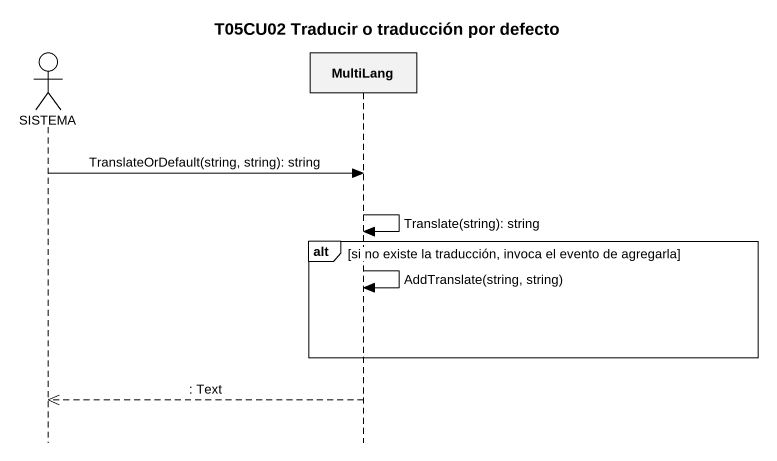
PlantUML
@startuml
title T05CU02 Traducir o traducción por defecto
hide footbox
actor SISTEMA
participant MultiLang

SISTEMA -> MultiLang : TranslateOrDefault(string, string): string
MultiLang -> MultiLang : Translate(string): string
alt si no existe la traducción, invoca el evento de agregarla
  MultiLang -> MultiLang : AddTranslate(string, string)
end
MultiLang -->> SISTEMA : : Text
@enduml
